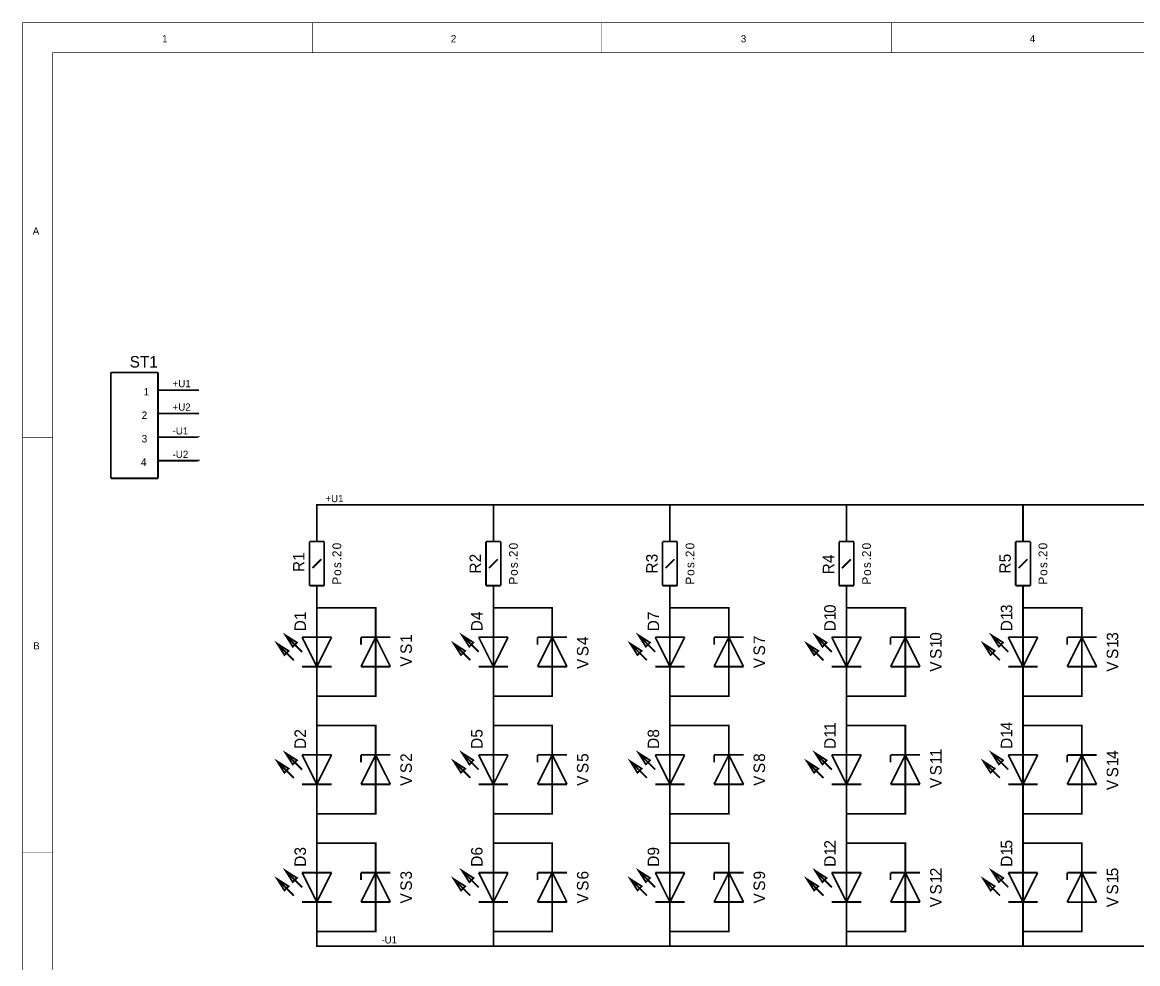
# Model space of a CAD drawing. Header units: millimetres. Extents: x 0 to 15.5, y 0 to 11.1.
# Drawn here: x 0 to 7.46, y 4.8 to 11.1 of the extents above; entities that cross this region are included whole.
import ezdxf

# ---------------------------------------------------------------- set-up
doc = ezdxf.new("R2010")
doc.units = ezdxf.units.MM
doc.header["$MEASUREMENT"] = 0
doc.layers.add('Sheet', color=255, linetype='Continuous')

msp = doc.modelspace()

# ---------------------------------------------------------------- linework, layer by layer
at = {"layer": 'Sheet'}
for points, const_width in [([(0.0006, 11.1), (0.2006, 11.1)], 0.0039), ([(1.938, 11.1), (1.938, 10.8999)], 0.0039), ([(3.8754, 11.1), (3.8754, 10.8999)], 0.0039), ([(5.8127, 11.1), (5.8127, 10.8999)], 0.0039), ([(0.9061, 8.7598), (0.5911, 8.7598)], 0.0118), ([(0.5911, 8.7598), (0.5911, 8.0512)], 0.0118), ([(0.9061, 8.0512), (0.9061, 8.7598)], 0.0118), ([(0.9848, 8.6416), (0.9061, 8.6416)], 0.0118), ([(0.9061, 8.6416), (0.9848, 8.6416)], 0.0118), ([(0.9848, 8.6416), (1.1817, 8.6416), (1.1817, 8.6416)], 0.0118), ([(0.9061, 8.4842), (0.9848, 8.4842)], 0.0118), ([(0.9061, 8.4842), (0.9848, 8.4842)], 0.0118), ([(0.9848, 8.4842), (1.1817, 8.4842)], 0.0118), ([(0.0006, 8.325), (0.2006, 8.325)], 0.0039), ([(0.9848, 8.3268), (0.9061, 8.3268)], 0.0118), ([(0.9061, 8.3268), (0.9848, 8.3268)], 0.0118), ([(0.9848, 8.3268), (1.1817, 8.3268), (1.1817, 8.3267)], 0.0118), ([(0.9061, 8.1693), (0.9848, 8.1693)], 0.0118), ([(0.9061, 8.1693), (0.9848, 8.1693)], 0.0118), ([(0.9848, 8.1693), (1.1817, 8.1693), (1.1817, 8.1692)], 0.0118), ([(0.5911, 8.0512), (0.9061, 8.0512)], 0.0118), ([(3.1501, 7.6771), (3.1501, 7.8738), (1.969, 7.8738), (1.969, 7.6771)], 0.0118), ([(3.1501, 7.8738), (4.3311, 7.8738), (4.3311, 7.6771)], 0.0118), ([(4.3311, 7.8738), (5.5122, 7.8738), (5.5122, 7.6771)], 0.0118), ([(5.5122, 7.8738), (6.693, 7.8738), (6.693, 7.6771)], 0.0118), ([(6.6932, 7.8738), (7.8741, 7.8738), (7.8741, 7.6771)], 0.0118), ([(1.92, 7.3327), (1.92, 7.6278)], 0.0118), ([(1.92, 7.6278), (2.0183, 7.6278)], 0.0118), ([(1.969, 7.6278), (1.969, 7.6771)], 0.0118), ([(2.0183, 7.6278), (2.0183, 7.3327)], 0.0118), ([(3.1008, 7.3327), (3.1008, 7.6278)], 0.0118), ([(3.1008, 7.6278), (3.1994, 7.6278)], 0.0118), ([(3.1501, 7.6278), (3.1501, 7.6771)], 0.0118), ([(3.1994, 7.6278), (3.1994, 7.3327)], 0.0118), ([(4.2818, 7.3327), (4.2818, 7.6278)], 0.0118), ([(4.2818, 7.6278), (4.3802, 7.6278)], 0.0118), ([(4.3311, 7.6278), (4.3311, 7.6771)], 0.0118), ([(4.3802, 7.6278), (4.3802, 7.3327)], 0.0118), ([(5.4629, 7.3327), (5.4629, 7.6278)], 0.0118), ([(5.4629, 7.6278), (5.5613, 7.6278)], 0.0118), ([(5.5122, 7.6278), (5.5122, 7.6771)], 0.0118), ([(5.5613, 7.6278), (5.5613, 7.3327)], 0.0118), ([(6.6439, 7.3327), (6.6439, 7.6278)], 0.0118), ([(6.6439, 7.6278), (6.7423, 7.6278)], 0.0118), ([(6.693, 7.6278), (6.693, 7.6771)], 0.0118), ([(6.7423, 7.6278), (6.7423, 7.3327)], 0.0118), ([(1.9396, 7.4507), (1.9985, 7.5098)], 0.0118), ([(3.1206, 7.4507), (3.1795, 7.5098)], 0.0118), ([(4.3015, 7.4507), (4.3606, 7.5098)], 0.0118), ([(5.4825, 7.4507), (5.5416, 7.5098)], 0.0118), ([(6.6636, 7.4507), (6.7227, 7.5098)], 0.0118), ([(2.0183, 7.3327), (1.92, 7.3327)], 0.0118), ([(1.969, 7.3325), (1.969, 7.2834)], 0.0118), ([(3.1994, 7.3327), (3.1008, 7.3327)], 0.0118), ([(3.1501, 7.3327), (3.1501, 7.2834)], 0.0118), ([(4.3802, 7.3327), (4.2818, 7.3327)], 0.0118), ([(4.3311, 7.3327), (4.3311, 7.2834)], 0.0118), ([(5.5613, 7.3327), (5.4629, 7.3327)], 0.0118), ([(5.5122, 7.3327), (5.5122, 7.2834)], 0.0118), ([(6.7423, 7.3327), (6.6439, 7.3327)], 0.0118), ([(6.693, 7.3325), (6.693, 7.2834)], 0.0118), ([(1.969, 7.0864), (1.969, 7.185), (1.969, 7.2834)], 0.0118), ([(3.1501, 7.0864), (3.1501, 7.185), (3.1501, 7.2834)], 0.0118), ([(4.3311, 7.0864), (4.3311, 7.185), (4.3311, 7.2834)], 0.0118), ([(5.5122, 7.0864), (5.5122, 7.185), (5.5122, 7.2834)], 0.0118), ([(6.693, 7.0864), (6.693, 7.185), (6.693, 7.2834)], 0.0118), ([(2.3627, 7.0864), (2.3627, 7.185), (1.969, 7.185)], 0.0118), ([(3.5438, 7.0864), (3.5438, 7.185), (3.1501, 7.185)], 0.0118), ([(4.7248, 7.0864), (4.7248, 7.185), (4.3311, 7.185)], 0.0118), ([(5.9059, 7.0864), (5.9059, 7.185), (5.5122, 7.185)], 0.0118), ([(7.0867, 7.0864), (7.0867, 7.185), (6.6932, 7.185)], 0.0118), ([(1.969, 6.988), (1.969, 7.0864)], 0.0118), ([(2.3627, 6.988), (2.3627, 7.0864)], 0.0118), ([(3.1501, 6.988), (3.1501, 7.0864)], 0.0118), ([(3.5438, 6.988), (3.5438, 7.0864)], 0.0118), ([(4.3311, 6.988), (4.3311, 7.0864)], 0.0118), ([(4.7248, 6.988), (4.7248, 7.0864)], 0.0118), ([(5.5122, 6.988), (5.5122, 7.0864)], 0.0118), ([(5.9059, 6.988), (5.9059, 7.0864)], 0.0118), ([(6.693, 6.988), (6.693, 7.0864)], 0.0118), ([(7.0867, 6.9878), (7.0867, 7.0864)], 0.0118), ([(1.8149, 6.8339), (1.7036, 6.9454)], 0.0118), ([(1.7802, 6.8966), (1.7036, 6.9454)], 0.0118), ([(1.7523, 6.8688), (1.7036, 6.9454)], 0.0118), ([(1.8707, 6.8897), (1.7594, 7.001)], 0.0118), ([(1.808, 6.9246), (1.7594, 7.001)], 0.0118), ([(1.8358, 6.9523), (1.7594, 7.001)], 0.0118), ([(1.8707, 6.988), (2.0674, 6.988)], 0.0118), ([(1.8707, 6.988), (1.969, 6.7913)], 0.0118), ([(2.0674, 6.988), (1.969, 6.7913)], 0.0118), ([(1.969, 6.7913), (1.969, 6.988)], 0.0118), ([(2.4611, 6.988), (2.2644, 6.988)], 0.0118), ([(2.2644, 6.7913), (2.3627, 6.988)], 0.0118), ([(2.2644, 6.988), (2.2644, 6.939)], 0.0118), ([(2.3627, 6.7913), (2.3627, 6.988)], 0.0118), ([(2.3627, 6.988), (2.4611, 6.7913)], 0.0118), ([(2.996, 6.8339), (2.8846, 6.9454)], 0.0118), ([(2.9613, 6.8966), (2.8846, 6.9454)], 0.0118), ([(2.9333, 6.8688), (2.8846, 6.9454)], 0.0118), ([(3.0517, 6.8897), (2.9404, 7.001)], 0.0118), ([(2.9891, 6.9246), (2.9404, 7.001)], 0.0118), ([(3.0168, 6.9523), (2.9404, 7.001)], 0.0118), ([(3.0517, 6.988), (3.2485, 6.988)], 0.0118), ([(3.0517, 6.988), (3.1501, 6.7913)], 0.0118), ([(3.2485, 6.988), (3.1501, 6.7913)], 0.0118), ([(3.1501, 6.7913), (3.1501, 6.988)], 0.0118), ([(3.6421, 6.988), (3.4454, 6.988)], 0.0118), ([(3.4454, 6.7913), (3.5438, 6.988)], 0.0118), ([(3.4454, 6.988), (3.4454, 6.939)], 0.0118), ([(3.5438, 6.7913), (3.5438, 6.988)], 0.0118), ([(3.5438, 6.988), (3.6421, 6.7913)], 0.0118), ([(4.177, 6.8339), (4.0657, 6.9454)], 0.0118), ([(4.1421, 6.8966), (4.0657, 6.9454)], 0.0118), ([(4.1143, 6.8688), (4.0657, 6.9454)], 0.0118), ([(4.2328, 6.8897), (4.1212, 7.001)], 0.0118), ([(4.1701, 6.9246), (4.1212, 7.001)], 0.0118), ([(4.1979, 6.9523), (4.1212, 7.001)], 0.0118), ([(4.2328, 6.988), (4.4295, 6.988)], 0.0118), ([(4.2328, 6.988), (4.3311, 6.7913)], 0.0118), ([(4.4295, 6.988), (4.3311, 6.7913)], 0.0118), ([(4.3311, 6.7913), (4.3311, 6.988)], 0.0118), ([(4.8232, 6.988), (4.6262, 6.988)], 0.0118), ([(4.6262, 6.7913), (4.7248, 6.988)], 0.0118), ([(4.6262, 6.988), (4.6262, 6.939)], 0.0118), ([(4.7248, 6.7913), (4.7248, 6.988)], 0.0118), ([(4.7248, 6.988), (4.8232, 6.7913)], 0.0118), ([(5.358, 6.8339), (5.2467, 6.9454)], 0.0118), ([(5.3232, 6.8966), (5.2467, 6.9454)], 0.0118), ([(5.2954, 6.8688), (5.2467, 6.9454)], 0.0118), ([(5.4136, 6.8897), (5.3023, 7.001)], 0.0118), ([(5.3509, 6.9246), (5.3023, 7.001)], 0.0118), ([(5.3789, 6.9523), (5.3023, 7.001)], 0.0118), ([(5.4136, 6.988), (5.6105, 6.988)], 0.0118), ([(5.4136, 6.988), (5.5122, 6.7913)], 0.0118), ([(5.6105, 6.988), (5.5122, 6.7913)], 0.0118), ([(5.5122, 6.7913), (5.5122, 6.988)], 0.0118), ([(6.0042, 6.988), (5.8073, 6.988)], 0.0118), ([(5.8073, 6.7913), (5.9059, 6.988)], 0.0118), ([(5.8073, 6.988), (5.8073, 6.939)], 0.0118), ([(5.9059, 6.7913), (5.9059, 6.988)], 0.0118), ([(5.9059, 6.988), (6.0042, 6.7913)], 0.0118), ([(6.5391, 6.8339), (6.4276, 6.9454)], 0.0118), ([(6.5042, 6.8966), (6.4276, 6.9454)], 0.0118), ([(6.4764, 6.8688), (6.4276, 6.9454)], 0.0118), ([(6.5946, 6.8897), (6.4833, 7.001)], 0.0118), ([(6.532, 6.9246), (6.4833, 7.001)], 0.0118), ([(6.56, 6.9523), (6.4833, 7.001)], 0.0118), ([(6.5946, 6.988), (6.7916, 6.988)], 0.0118), ([(6.5946, 6.988), (6.693, 6.7913)], 0.0118), ([(6.7916, 6.988), (6.693, 6.7913)], 0.0118), ([(6.693, 6.7913), (6.693, 6.988)], 0.0118), ([(7.1853, 6.9878), (6.9885, 6.9878)], 0.0118), ([(6.9885, 6.7911), (7.0867, 6.9878)], 0.0118), ([(6.9885, 6.9878), (6.9885, 6.939)], 0.0118), ([(7.0867, 6.7911), (7.0867, 6.9878)], 0.0118), ([(7.0867, 6.9878), (7.1853, 6.7911)], 0.0118), ([(1.8707, 6.7913), (2.0674, 6.7913)], 0.0118), ([(1.969, 6.7913), (1.969, 6.6929)], 0.0118), ([(2.4611, 6.7913), (2.2644, 6.7913)], 0.0118), ([(2.3627, 6.7913), (2.3627, 6.6929)], 0.0118), ([(3.0517, 6.7913), (3.2485, 6.7913)], 0.0118), ([(3.1501, 6.7913), (3.1501, 6.6929)], 0.0118), ([(3.6421, 6.7913), (3.4454, 6.7913)], 0.0118), ([(3.5438, 6.7913), (3.5438, 6.6929)], 0.0118), ([(4.2328, 6.7913), (4.4295, 6.7913)], 0.0118), ([(4.3311, 6.7913), (4.3311, 6.6929)], 0.0118), ([(4.8232, 6.7913), (4.6262, 6.7913)], 0.0118), ([(4.7248, 6.7913), (4.7248, 6.6929)], 0.0118), ([(5.4136, 6.7913), (5.6105, 6.7913)], 0.0118), ([(5.5122, 6.7913), (5.5122, 6.6929)], 0.0118), ([(6.0042, 6.7913), (5.8073, 6.7913)], 0.0118), ([(5.9059, 6.7913), (5.9059, 6.6929)], 0.0118), ([(6.5946, 6.7913), (6.7916, 6.7913)], 0.0118), ([(6.693, 6.7913), (6.693, 6.6929)], 0.0118), ([(7.1853, 6.7911), (6.9885, 6.7911)], 0.0118), ([(7.0867, 6.7911), (7.0867, 6.6929)], 0.0118), ([(2.3627, 6.6929), (2.3627, 6.5943), (1.969, 6.5943)], 0.0118), ([(1.969, 6.2992), (1.969, 6.3976), (1.969, 6.5943), (1.969, 6.6929)], 0.0118), ([(3.5438, 6.6929), (3.5438, 6.5943), (3.1501, 6.5943)], 0.0118), ([(3.1501, 6.2992), (3.1501, 6.3976), (3.1501, 6.5943), (3.1501, 6.6929)], 0.0118), ([(4.7248, 6.6929), (4.7248, 6.5943), (4.3311, 6.5943)], 0.0118), ([(4.3311, 6.2992), (4.3311, 6.3976), (4.3311, 6.5943), (4.3311, 6.6929)], 0.0118), ([(5.9059, 6.6929), (5.9059, 6.5943), (5.5122, 6.5943)], 0.0118), ([(5.5122, 6.2992), (5.5122, 6.3976), (5.5122, 6.5943), (5.5122, 6.6929)], 0.0118), ([(6.693, 6.2992), (6.693, 6.3976), (6.693, 6.5943), (6.693, 6.6929)], 0.0118), ([(7.0867, 6.6929), (7.0867, 6.5943), (6.6932, 6.5943)], 0.0118), ([(2.3627, 6.2992), (2.3627, 6.3976), (1.969, 6.3976)], 0.0118), ([(3.5438, 6.2992), (3.5438, 6.3976), (3.1501, 6.3976)], 0.0118), ([(4.7248, 6.2992), (4.7248, 6.3976), (4.3311, 6.3976)], 0.0118), ([(5.9059, 6.2992), (5.9059, 6.3976), (5.5122, 6.3976)], 0.0118), ([(7.0867, 6.299), (7.0867, 6.3976), (6.6932, 6.3976)], 0.0118), ([(1.969, 6.2006), (1.969, 6.2992)], 0.0118), ([(2.3627, 6.2006), (2.3627, 6.2992)], 0.0118), ([(3.1501, 6.2006), (3.1501, 6.2992)], 0.0118), ([(3.5438, 6.2006), (3.5438, 6.2992)], 0.0118), ([(4.3311, 6.2006), (4.3311, 6.2992)], 0.0118), ([(4.7248, 6.2006), (4.7248, 6.2992)], 0.0118), ([(5.5122, 6.2006), (5.5122, 6.2992)], 0.0118), ([(5.9059, 6.2006), (5.9059, 6.2992)], 0.0118), ([(6.693, 6.2006), (6.693, 6.2992)], 0.0118), ([(7.0867, 6.2004), (7.0867, 6.299)], 0.0118), ([(1.8707, 6.1022), (1.7594, 6.2136)], 0.0118), ([(1.808, 6.1371), (1.7594, 6.2136)], 0.0118), ([(1.8358, 6.1649), (1.7594, 6.2136)], 0.0118), ([(1.8707, 6.2006), (2.0674, 6.2006)], 0.0118), ([(1.8707, 6.2006), (1.969, 6.0039)], 0.0118), ([(2.0674, 6.2006), (1.969, 6.0039)], 0.0118), ([(1.969, 6.0039), (1.969, 6.2006)], 0.0118), ([(2.4611, 6.2006), (2.2644, 6.2006)], 0.0118), ([(2.2644, 6.0039), (2.3627, 6.2006)], 0.0118), ([(2.2644, 6.2006), (2.2644, 6.1515)], 0.0118), ([(2.3627, 6.0039), (2.3627, 6.2006)], 0.0118), ([(2.3627, 6.2006), (2.4611, 6.0039)], 0.0118), ([(3.0517, 6.1022), (2.9404, 6.2136)], 0.0118), ([(2.9891, 6.1371), (2.9404, 6.2136)], 0.0118), ([(3.0168, 6.1649), (2.9404, 6.2136)], 0.0118), ([(3.0517, 6.2006), (3.2485, 6.2006)], 0.0118), ([(3.0517, 6.2006), (3.1501, 6.0039)], 0.0118), ([(3.2485, 6.2006), (3.1501, 6.0039)], 0.0118), ([(3.1501, 6.0039), (3.1501, 6.2006)], 0.0118), ([(3.6421, 6.2006), (3.4454, 6.2006)], 0.0118), ([(3.4454, 6.0039), (3.5438, 6.2006)], 0.0118), ([(3.4454, 6.2006), (3.4454, 6.1515)], 0.0118), ([(3.5438, 6.0039), (3.5438, 6.2006)], 0.0118), ([(3.5438, 6.2006), (3.6421, 6.0039)], 0.0118), ([(4.2328, 6.1022), (4.1212, 6.2136)], 0.0118), ([(4.1701, 6.1371), (4.1212, 6.2136)], 0.0118), ([(4.1979, 6.1649), (4.1212, 6.2136)], 0.0118), ([(4.2328, 6.2006), (4.4295, 6.2006)], 0.0118), ([(4.2328, 6.2006), (4.3311, 6.0039)], 0.0118), ([(4.4295, 6.2006), (4.3311, 6.0039)], 0.0118), ([(4.3311, 6.0039), (4.3311, 6.2006)], 0.0118), ([(4.8232, 6.2006), (4.6262, 6.2006)], 0.0118), ([(4.6262, 6.0039), (4.7248, 6.2006)], 0.0118), ([(4.6262, 6.2006), (4.6262, 6.1515)], 0.0118), ([(4.7248, 6.0039), (4.7248, 6.2006)], 0.0118), ([(4.7248, 6.2006), (4.8232, 6.0039)], 0.0118), ([(5.4136, 6.1022), (5.3023, 6.2136)], 0.0118), ([(5.3509, 6.1371), (5.3023, 6.2136)], 0.0118), ([(5.3789, 6.1649), (5.3023, 6.2136)], 0.0118), ([(5.4136, 6.2006), (5.6105, 6.2006)], 0.0118), ([(5.4136, 6.2006), (5.5122, 6.0039)], 0.0118), ([(5.6105, 6.2006), (5.5122, 6.0039)], 0.0118), ([(5.5122, 6.0039), (5.5122, 6.2006)], 0.0118), ([(6.0042, 6.2006), (5.8073, 6.2006)], 0.0118), ([(5.8073, 6.0039), (5.9059, 6.2006)], 0.0118), ([(5.8073, 6.2006), (5.8073, 6.1515)], 0.0118), ([(5.9059, 6.0039), (5.9059, 6.2006)], 0.0118), ([(5.9059, 6.2006), (6.0042, 6.0039)], 0.0118), ([(6.5946, 6.1022), (6.4833, 6.2136)], 0.0118), ([(6.532, 6.1371), (6.4833, 6.2136)], 0.0118), ([(6.56, 6.1649), (6.4833, 6.2136)], 0.0118), ([(6.5946, 6.2006), (6.7916, 6.2006)], 0.0118), ([(6.5946, 6.2006), (6.693, 6.0039)], 0.0118), ([(6.7916, 6.2006), (6.693, 6.0039)], 0.0118), ([(6.693, 6.0039), (6.693, 6.2006)], 0.0118), ([(7.1853, 6.2004), (6.9885, 6.2004)], 0.0118), ([(6.9885, 6.0037), (7.0867, 6.2004)], 0.0118), ([(6.9885, 6.2004), (6.9885, 6.1515)], 0.0118), ([(7.0867, 6.0037), (7.0867, 6.2004)], 0.0118), ([(7.0867, 6.2004), (7.1853, 6.0037)], 0.0118), ([(1.8149, 6.0467), (1.7036, 6.158)], 0.0118), ([(1.7802, 6.1091), (1.7036, 6.158)], 0.0118), ([(1.7523, 6.0814), (1.7036, 6.158)], 0.0118), ([(2.996, 6.0467), (2.8846, 6.158)], 0.0118), ([(2.9613, 6.1091), (2.8846, 6.158)], 0.0118), ([(2.9333, 6.0814), (2.8846, 6.158)], 0.0118), ([(4.177, 6.0467), (4.0657, 6.158)], 0.0118), ([(4.1421, 6.1091), (4.0657, 6.158)], 0.0118), ([(4.1143, 6.0814), (4.0657, 6.158)], 0.0118), ([(5.358, 6.0467), (5.2467, 6.158)], 0.0118), ([(5.3232, 6.1091), (5.2467, 6.158)], 0.0118), ([(5.2954, 6.0814), (5.2467, 6.158)], 0.0118), ([(6.5391, 6.0467), (6.4276, 6.158)], 0.0118), ([(6.5042, 6.1091), (6.4276, 6.158)], 0.0118), ([(6.4764, 6.0814), (6.4276, 6.158)], 0.0118), ([(1.8707, 6.0039), (2.0674, 6.0039)], 0.0118), ([(1.969, 6.0039), (1.969, 5.9055)], 0.0118), ([(2.4611, 6.0039), (2.2644, 6.0039)], 0.0118), ([(2.3627, 6.0039), (2.3627, 5.9055)], 0.0118), ([(3.0517, 6.0039), (3.2485, 6.0039)], 0.0118), ([(3.1501, 6.0039), (3.1501, 5.9055)], 0.0118), ([(3.6421, 6.0039), (3.4454, 6.0039)], 0.0118), ([(3.5438, 6.0039), (3.5438, 5.9055)], 0.0118), ([(4.2328, 6.0039), (4.4295, 6.0039)], 0.0118), ([(4.3311, 6.0039), (4.3311, 5.9055)], 0.0118), ([(4.8232, 6.0039), (4.6262, 6.0039)], 0.0118), ([(4.7248, 6.0039), (4.7248, 5.9055)], 0.0118), ([(5.4136, 6.0039), (5.6105, 6.0039)], 0.0118), ([(5.5122, 6.0039), (5.5122, 5.9055)], 0.0118), ([(6.0042, 6.0039), (5.8073, 6.0039)], 0.0118), ([(5.9059, 6.0039), (5.9059, 5.9055)], 0.0118), ([(6.5946, 6.0039), (6.7916, 6.0039)], 0.0118), ([(6.693, 6.0039), (6.693, 5.9055)], 0.0118), ([(7.1853, 6.0037), (6.9885, 6.0037)], 0.0118), ([(7.0867, 6.0037), (7.0867, 5.9055)], 0.0118), ([(2.3627, 5.9055), (2.3627, 5.8069), (1.969, 5.8069)], 0.0118), ([(1.969, 5.5118), (1.969, 5.6102), (1.969, 5.8069), (1.969, 5.9055)], 0.0118), ([(3.5438, 5.9055), (3.5438, 5.8069), (3.1501, 5.8069)], 0.0118), ([(3.1501, 5.5118), (3.1501, 5.6102), (3.1501, 5.8069), (3.1501, 5.9055)], 0.0118), ([(4.7248, 5.9055), (4.7248, 5.8069), (4.3311, 5.8069)], 0.0118), ([(4.3311, 5.5118), (4.3311, 5.6102), (4.3311, 5.8069), (4.3311, 5.9055)], 0.0118), ([(5.9059, 5.9055), (5.9059, 5.8069), (5.5122, 5.8069)], 0.0118), ([(5.5122, 5.5118), (5.5122, 5.6102), (5.5122, 5.8069), (5.5122, 5.9055)], 0.0118), ([(6.693, 5.5118), (6.693, 5.6102), (6.693, 5.8069), (6.693, 5.9055)], 0.0118), ([(7.0867, 5.9055), (7.0867, 5.8069), (6.6932, 5.8069)], 0.0118), ([(2.3627, 5.5118), (2.3627, 5.6102), (1.969, 5.6102)], 0.0118), ([(3.5438, 5.5118), (3.5438, 5.6102), (3.1501, 5.6102)], 0.0118), ([(4.7248, 5.5118), (4.7248, 5.6102), (4.3311, 5.6102)], 0.0118), ([(5.9059, 5.5118), (5.9059, 5.6102), (5.5122, 5.6102)], 0.0118), ([(7.0867, 5.5116), (7.0867, 5.6102), (6.6932, 5.6102)], 0.0118), ([(0.0006, 5.55), (0.2007, 5.55)], 0.0039), ([(1.969, 5.4132), (1.969, 5.5118)], 0.0118), ([(2.3627, 5.4132), (2.3627, 5.5118)], 0.0118), ([(3.1501, 5.4132), (3.1501, 5.5118)], 0.0118), ([(3.5438, 5.4132), (3.5438, 5.5118)], 0.0118), ([(4.3311, 5.4132), (4.3311, 5.5118)], 0.0118), ([(4.7248, 5.4132), (4.7248, 5.5118)], 0.0118), ([(5.5122, 5.4132), (5.5122, 5.5118)], 0.0118), ([(5.9059, 5.4132), (5.9059, 5.5118)], 0.0118), ([(6.693, 5.4132), (6.693, 5.5118)], 0.0118), ([(7.0867, 5.413), (7.0867, 5.5116)], 0.0118), ([(1.8149, 5.2593), (1.7036, 5.3706)], 0.0118), ([(1.7802, 5.3219), (1.7036, 5.3706)], 0.0118), ([(1.7523, 5.2939), (1.7036, 5.3706)], 0.0118), ([(1.8707, 5.3148), (1.7594, 5.4261)], 0.0118), ([(1.808, 5.3497), (1.7594, 5.4261)], 0.0118), ([(1.8358, 5.3775), (1.7594, 5.4261)], 0.0118), ([(1.8707, 5.4132), (2.0674, 5.4132)], 0.0118), ([(1.8707, 5.4132), (1.969, 5.2164)], 0.0118), ([(2.0674, 5.4132), (1.969, 5.2164)], 0.0118), ([(1.969, 5.2164), (1.969, 5.4132)], 0.0118), ([(2.4611, 5.4132), (2.2644, 5.4132)], 0.0118), ([(2.2644, 5.2164), (2.3627, 5.4132)], 0.0118), ([(2.2644, 5.4132), (2.2644, 5.3641)], 0.0118), ([(2.3627, 5.2164), (2.3627, 5.4132)], 0.0118), ([(2.3627, 5.4132), (2.4611, 5.2164)], 0.0118), ([(2.996, 5.2593), (2.8846, 5.3706)], 0.0118), ([(2.9613, 5.3219), (2.8846, 5.3706)], 0.0118), ([(2.9333, 5.2939), (2.8846, 5.3706)], 0.0118), ([(3.0517, 5.3148), (2.9404, 5.4261)], 0.0118), ([(2.9891, 5.3497), (2.9404, 5.4261)], 0.0118), ([(3.0168, 5.3775), (2.9404, 5.4261)], 0.0118), ([(3.0517, 5.4132), (3.2485, 5.4132)], 0.0118), ([(3.0517, 5.4132), (3.1501, 5.2164)], 0.0118), ([(3.2485, 5.4132), (3.1501, 5.2164)], 0.0118), ([(3.1501, 5.2164), (3.1501, 5.4132)], 0.0118), ([(3.6421, 5.4132), (3.4454, 5.4132)], 0.0118), ([(3.4454, 5.2164), (3.5438, 5.4132)], 0.0118), ([(3.4454, 5.4132), (3.4454, 5.3641)], 0.0118), ([(3.5438, 5.2164), (3.5438, 5.4132)], 0.0118), ([(3.5438, 5.4132), (3.6421, 5.2164)], 0.0118), ([(4.177, 5.2593), (4.0657, 5.3706)], 0.0118), ([(4.1421, 5.3219), (4.0657, 5.3706)], 0.0118), ([(4.1143, 5.2939), (4.0657, 5.3706)], 0.0118), ([(4.2328, 5.3148), (4.1212, 5.4261)], 0.0118), ([(4.1701, 5.3497), (4.1212, 5.4261)], 0.0118), ([(4.1979, 5.3775), (4.1212, 5.4261)], 0.0118), ([(4.2328, 5.4132), (4.4295, 5.4132)], 0.0118), ([(4.2328, 5.4132), (4.3311, 5.2164)], 0.0118), ([(4.4295, 5.4132), (4.3311, 5.2164)], 0.0118), ([(4.3311, 5.2164), (4.3311, 5.4132)], 0.0118), ([(4.8232, 5.4132), (4.6262, 5.4132)], 0.0118), ([(4.6262, 5.2164), (4.7248, 5.4132)], 0.0118), ([(4.6262, 5.4132), (4.6262, 5.3641)], 0.0118), ([(4.7248, 5.2164), (4.7248, 5.4132)], 0.0118), ([(4.7248, 5.4132), (4.8232, 5.2164)], 0.0118), ([(5.358, 5.2593), (5.2467, 5.3706)], 0.0118), ([(5.3232, 5.3219), (5.2467, 5.3706)], 0.0118), ([(5.2954, 5.2939), (5.2467, 5.3706)], 0.0118), ([(5.4136, 5.3148), (5.3023, 5.4261)], 0.0118), ([(5.3509, 5.3497), (5.3023, 5.4261)], 0.0118), ([(5.3789, 5.3775), (5.3023, 5.4261)], 0.0118), ([(5.4136, 5.4132), (5.6105, 5.4132)], 0.0118), ([(5.4136, 5.4132), (5.5122, 5.2164)], 0.0118), ([(5.6105, 5.4132), (5.5122, 5.2164)], 0.0118), ([(5.5122, 5.2164), (5.5122, 5.4132)], 0.0118), ([(6.0042, 5.4132), (5.8073, 5.4132)], 0.0118), ([(5.8073, 5.2164), (5.9059, 5.4132)], 0.0118), ([(5.8073, 5.4132), (5.8073, 5.3641)], 0.0118), ([(5.9059, 5.2164), (5.9059, 5.4132)], 0.0118), ([(5.9059, 5.4132), (6.0042, 5.2164)], 0.0118), ([(6.5391, 5.2593), (6.4276, 5.3706)], 0.0118), ([(6.5042, 5.3219), (6.4276, 5.3706)], 0.0118), ([(6.4764, 5.2939), (6.4276, 5.3706)], 0.0118), ([(6.5946, 5.3148), (6.4833, 5.4261)], 0.0118), ([(6.532, 5.3497), (6.4833, 5.4261)], 0.0118), ([(6.56, 5.3775), (6.4833, 5.4261)], 0.0118), ([(6.5946, 5.4132), (6.7916, 5.4132)], 0.0118), ([(6.5946, 5.4132), (6.693, 5.2164)], 0.0118), ([(6.7916, 5.4132), (6.693, 5.2164)], 0.0118), ([(6.693, 5.2164), (6.693, 5.4132)], 0.0118), ([(7.1853, 5.413), (6.9885, 5.413)], 0.0118), ([(6.9885, 5.2162), (7.0867, 5.413)], 0.0118), ([(6.9885, 5.413), (6.9885, 5.3641)], 0.0118), ([(7.0867, 5.2162), (7.0867, 5.413)], 0.0118), ([(7.0867, 5.413), (7.1853, 5.2162)], 0.0118), ([(1.8707, 5.2164), (2.0674, 5.2164)], 0.0118), ([(1.969, 5.2164), (1.969, 5.1181)], 0.0118), ([(2.4611, 5.2164), (2.2644, 5.2164)], 0.0118), ([(2.3627, 5.2164), (2.3627, 5.1181)], 0.0118), ([(3.0517, 5.2164), (3.2485, 5.2164)], 0.0118), ([(3.1501, 5.2164), (3.1501, 5.1181)], 0.0118), ([(3.6421, 5.2164), (3.4454, 5.2164)], 0.0118), ([(3.5438, 5.2164), (3.5438, 5.1181)], 0.0118), ([(4.2328, 5.2164), (4.4295, 5.2164)], 0.0118), ([(4.3311, 5.2164), (4.3311, 5.1181)], 0.0118), ([(4.8232, 5.2164), (4.6262, 5.2164)], 0.0118), ([(4.7248, 5.2164), (4.7248, 5.1181)], 0.0118), ([(5.4136, 5.2164), (5.6105, 5.2164)], 0.0118), ([(5.5122, 5.2164), (5.5122, 5.1181)], 0.0118), ([(6.0042, 5.2164), (5.8073, 5.2164)], 0.0118), ([(5.9059, 5.2164), (5.9059, 5.1181)], 0.0118), ([(6.5946, 5.2164), (6.7916, 5.2164)], 0.0118), ([(6.693, 5.2164), (6.693, 5.1181)], 0.0118), ([(7.1853, 5.2162), (6.9885, 5.2162)], 0.0118), ([(7.0867, 5.2162), (7.0867, 5.1181)], 0.0118), ([(1.969, 5.1181), (1.969, 5.0195), (1.969, 4.9211), (3.1501, 4.9211)], 0.0118), ([(2.3627, 5.1181), (2.3627, 5.0195), (1.969, 5.0195)], 0.0118), ([(3.1501, 5.1181), (3.1501, 5.0195), (3.1501, 4.9211), (4.3311, 4.9211)], 0.0118), ([(3.5438, 5.1181), (3.5438, 5.0195), (3.1501, 5.0195)], 0.0118), ([(4.3311, 5.1181), (4.3311, 5.0195), (4.3311, 4.9211), (5.5122, 4.9211)], 0.0118), ([(4.7248, 5.1181), (4.7248, 5.0195), (4.3311, 5.0195)], 0.0118), ([(5.5122, 5.1181), (5.5122, 5.0195), (5.5122, 4.9211), (6.693, 4.9211)], 0.0118), ([(5.9059, 5.1181), (5.9059, 5.0195), (5.5122, 5.0195)], 0.0118), ([(6.6932, 5.1181), (6.6932, 5.0195), (6.6932, 4.9209), (7.8741, 4.9209)], 0.0118), ([(7.0867, 5.1181), (7.0867, 5.0195), (6.6932, 5.0195)], 0.0118)]:
    msp.add_lwpolyline(points, dxfattribs=dict(at, const_width=const_width))
for points, const_width in [([(0.0008, 11.1), (0.0008, 0), (15.5, 0), (15.5, 11.1), (0.0008, 11.1), (0.0008, 11.1)], 0.0039), ([(0.0008, 11.1), (15.5, 11.1), (15.5, 0), (0.0008, 0), (0.0008, 11.1)], 0.0039), ([(0.2013, 10.8995), (0.2013, 0.1997), (15.2995, 0.1997), (15.2995, 10.8995), (0.2013, 10.8995), (0.2013, 10.8995)], 0.0039), ([(0.2013, 10.8995), (15.2995, 10.8995), (15.2995, 0.1997), (0.2013, 0.1997), (0.2013, 10.8995)], 0.0039), ([(1.7594, 7.001), (1.808, 6.9246), (1.8358, 6.9523), (1.7594, 7.001)], 0.0118), ([(2.9404, 7.001), (2.9891, 6.9246), (3.0168, 6.9523), (2.9404, 7.001)], 0.0118), ([(4.1212, 7.001), (4.1701, 6.9246), (4.1979, 6.9523), (4.1212, 7.001)], 0.0118), ([(5.3023, 7.001), (5.3509, 6.9246), (5.3789, 6.9523), (5.3023, 7.001)], 0.0118), ([(6.4833, 7.001), (6.532, 6.9246), (6.56, 6.9523), (6.4833, 7.001)], 0.0118), ([(1.7036, 6.9454), (1.7523, 6.8688), (1.7802, 6.8966), (1.7036, 6.9454)], 0.0118), ([(1.7036, 6.9454), (1.7523, 6.8688), (1.7802, 6.8966), (1.7036, 6.9454)], 0.0039), ([(1.7594, 7.001), (1.808, 6.9246), (1.8358, 6.9523), (1.7594, 7.001)], 0.0039), ([(2.8846, 6.9454), (2.9333, 6.8688), (2.9613, 6.8966), (2.8846, 6.9454)], 0.0118), ([(2.8846, 6.9454), (2.9333, 6.8688), (2.9613, 6.8966), (2.8846, 6.9454)], 0.0039), ([(2.9404, 7.001), (2.9891, 6.9246), (3.0168, 6.9523), (2.9404, 7.001)], 0.0039), ([(4.0657, 6.9454), (4.1143, 6.8688), (4.1421, 6.8966), (4.0657, 6.9454)], 0.0118), ([(4.0657, 6.9454), (4.1143, 6.8688), (4.1421, 6.8966), (4.0657, 6.9454)], 0.0039), ([(4.1212, 7.001), (4.1701, 6.9246), (4.1979, 6.9523), (4.1212, 7.001)], 0.0039), ([(5.2467, 6.9454), (5.2954, 6.8688), (5.3232, 6.8966), (5.2467, 6.9454)], 0.0118), ([(5.2467, 6.9454), (5.2954, 6.8688), (5.3232, 6.8966), (5.2467, 6.9454)], 0.0039), ([(5.3023, 7.001), (5.3509, 6.9246), (5.3789, 6.9523), (5.3023, 7.001)], 0.0039), ([(6.4278, 6.9454), (6.4764, 6.8688), (6.5042, 6.8966), (6.4278, 6.9454)], 0.0118), ([(6.4278, 6.9454), (6.4764, 6.8688), (6.5042, 6.8966), (6.4278, 6.9454)], 0.0039), ([(6.4833, 7.001), (6.532, 6.9246), (6.56, 6.9523), (6.4833, 7.001)], 0.0039), ([(1.7594, 6.2136), (1.808, 6.1371), (1.8358, 6.1649), (1.7594, 6.2136)], 0.0118), ([(1.7594, 6.2136), (1.808, 6.1371), (1.8358, 6.1649), (1.7594, 6.2136)], 0.0039), ([(2.9404, 6.2136), (2.9891, 6.1371), (3.0168, 6.1649), (2.9404, 6.2136)], 0.0118), ([(2.9404, 6.2136), (2.9891, 6.1371), (3.0168, 6.1649), (2.9404, 6.2136)], 0.0039), ([(4.1212, 6.2136), (4.1701, 6.1371), (4.1979, 6.1649), (4.1212, 6.2136)], 0.0118), ([(4.1212, 6.2136), (4.1701, 6.1371), (4.1979, 6.1649), (4.1212, 6.2136)], 0.0039), ([(5.3023, 6.2136), (5.3509, 6.1371), (5.3789, 6.1649), (5.3023, 6.2136)], 0.0118), ([(5.3023, 6.2136), (5.3509, 6.1371), (5.3789, 6.1649), (5.3023, 6.2136)], 0.0039), ([(6.4833, 6.2136), (6.532, 6.1371), (6.56, 6.1649), (6.4833, 6.2136)], 0.0118), ([(6.4833, 6.2136), (6.532, 6.1371), (6.56, 6.1649), (6.4833, 6.2136)], 0.0039), ([(1.7036, 6.158), (1.7523, 6.0814), (1.7802, 6.1091), (1.7036, 6.158)], 0.0118), ([(1.7036, 6.158), (1.7523, 6.0814), (1.7802, 6.1091), (1.7036, 6.158)], 0.0039), ([(2.8846, 6.158), (2.9333, 6.0814), (2.9613, 6.1091), (2.8846, 6.158)], 0.0118), ([(2.8846, 6.158), (2.9333, 6.0814), (2.9613, 6.1091), (2.8846, 6.158)], 0.0039), ([(4.0657, 6.158), (4.1143, 6.0814), (4.1421, 6.1091), (4.0657, 6.158)], 0.0118), ([(4.0657, 6.158), (4.1143, 6.0814), (4.1421, 6.1091), (4.0657, 6.158)], 0.0039), ([(5.2467, 6.158), (5.2954, 6.0814), (5.3232, 6.1091), (5.2467, 6.158)], 0.0118), ([(5.2467, 6.158), (5.2954, 6.0814), (5.3232, 6.1091), (5.2467, 6.158)], 0.0039), ([(6.4278, 6.158), (6.4764, 6.0814), (6.5042, 6.1091), (6.4278, 6.158)], 0.0118), ([(6.4278, 6.158), (6.4764, 6.0814), (6.5042, 6.1091), (6.4278, 6.158)], 0.0039), ([(1.7036, 5.3706), (1.7523, 5.2939), (1.7802, 5.3219), (1.7036, 5.3706)], 0.0118), ([(1.7036, 5.3706), (1.7523, 5.2939), (1.7802, 5.3219), (1.7036, 5.3706)], 0.0039), ([(1.7594, 5.4261), (1.808, 5.3497), (1.8358, 5.3775), (1.7594, 5.4261)], 0.0118), ([(1.7594, 5.4261), (1.808, 5.3497), (1.8358, 5.3775), (1.7594, 5.4261)], 0.0039), ([(2.8846, 5.3706), (2.9333, 5.2939), (2.9613, 5.3219), (2.8846, 5.3706)], 0.0118), ([(2.8846, 5.3706), (2.9333, 5.2939), (2.9613, 5.3219), (2.8846, 5.3706)], 0.0039), ([(2.9404, 5.4261), (2.9891, 5.3497), (3.0168, 5.3775), (2.9404, 5.4261)], 0.0118), ([(2.9404, 5.4261), (2.9891, 5.3497), (3.0168, 5.3775), (2.9404, 5.4261)], 0.0039), ([(4.0657, 5.3706), (4.1143, 5.2939), (4.1421, 5.3219), (4.0657, 5.3706)], 0.0118), ([(4.0657, 5.3706), (4.1143, 5.2939), (4.1421, 5.3219), (4.0657, 5.3706)], 0.0039), ([(4.1212, 5.4261), (4.1701, 5.3497), (4.1979, 5.3775), (4.1212, 5.4261)], 0.0118), ([(4.1212, 5.4261), (4.1701, 5.3497), (4.1979, 5.3775), (4.1212, 5.4261)], 0.0039), ([(5.2467, 5.3706), (5.2954, 5.2939), (5.3232, 5.3219), (5.2467, 5.3706)], 0.0118), ([(5.2467, 5.3706), (5.2954, 5.2939), (5.3232, 5.3219), (5.2467, 5.3706)], 0.0039), ([(5.3023, 5.4261), (5.3509, 5.3497), (5.3789, 5.3775), (5.3023, 5.4261)], 0.0118), ([(5.3023, 5.4261), (5.3509, 5.3497), (5.3789, 5.3775), (5.3023, 5.4261)], 0.0039), ([(6.4278, 5.3706), (6.4764, 5.2939), (6.5042, 5.3219), (6.4278, 5.3706)], 0.0118), ([(6.4278, 5.3706), (6.4764, 5.2939), (6.5042, 5.3219), (6.4278, 5.3706)], 0.0039), ([(6.4833, 5.4261), (6.532, 5.3497), (6.56, 5.3775), (6.4833, 5.4261)], 0.0118), ([(6.4833, 5.4261), (6.532, 5.3497), (6.56, 5.3775), (6.4833, 5.4261)], 0.0039)]:
    msp.add_lwpolyline(points, close=True, dxfattribs=dict(at, const_width=const_width))

# ---------------------------------------------------------------- texts
for s, height, p in [('1', 0.0485, (0.934, 10.968)), ('2', 0.0485, (2.8654, 10.968)), ('3', 0.0485, (4.8052, 10.968)), ('4', 0.0485, (6.7383, 10.968)), ('A', 0.0485, (0.0685, 9.6814)), ('ST1', 0.07686, (0.7168, 8.7924)), ('1', 0.0501, (0.8103, 8.6053)), ('+U1', 0.04846, (1.0042, 8.6604)), ('+U2', 0.04846, (1.0042, 8.5034)), ('2', 0.0501, (0.797, 8.4482)), ('-U1', 0.04846, (1.0042, 8.3446)), ('3', 0.0501, (0.797, 8.2912)), ('-U2', 0.04846, (1.0042, 8.1876)), ('4', 0.0501, (0.792, 8.1341)), ('+U1', 0.04846, (2.0267, 7.8918)), ('B', 0.0485, (0.0718, 6.906)), ('-U1', 0.04846, (2.4009, 4.9393))]:
    msp.add_text(s, height=height, dxfattribs=at).set_placement(p)
for s, height, p in [('0', 0.0585, (2.1319, 7.576)), ('0', 0.0585, (3.3132, 7.576)), ('0', 0.0585, (4.4944, 7.576)), ('0', 0.0585, (5.6757, 7.576)), ('0', 0.0585, (6.8553, 7.576)), ('1', 0.0769, (1.8863, 7.4991)), ('2', 0.0585, (2.1319, 7.5242)), ('2', 0.0769, (3.0676, 7.4891)), ('2', 0.0585, (3.3132, 7.5242)), ('3', 0.0769, (4.2488, 7.4891)), ('2', 0.0585, (4.4944, 7.5242)), ('4', 0.0769, (5.4301, 7.4841)), ('2', 0.0585, (5.6757, 7.5242)), ('5', 0.0769, (6.6114, 7.4891)), ('2', 0.0585, (6.8553, 7.5242)), ('R', 0.0769, (1.8863, 7.424)), ('s', 0.0585, (2.1319, 7.4507)), ('.', 0.0585, (2.1319, 7.5025)), ('R', 0.0769, (3.0676, 7.4139)), ('s', 0.0585, (3.3132, 7.4507)), ('.', 0.0585, (3.3132, 7.5025)), ('R', 0.0769, (4.2488, 7.4139)), ('s', 0.0585, (4.4944, 7.4507)), ('.', 0.0585, (4.4944, 7.5025)), ('R', 0.0769, (5.4301, 7.4089)), ('s', 0.0585, (5.6757, 7.4507)), ('.', 0.0585, (5.6757, 7.5025)), ('R', 0.0769, (6.6114, 7.4139)), ('s', 0.0585, (6.8553, 7.4507)), ('.', 0.0585, (6.8553, 7.5025)), ('P', 0.0585, (2.1319, 7.3404)), ('o', 0.0585, (2.1319, 7.3989)), ('P', 0.0585, (3.3132, 7.3404)), ('o', 0.0585, (3.3132, 7.3989)), ('P', 0.0585, (4.4944, 7.3404)), ('o', 0.0585, (4.4944, 7.3989)), ('P', 0.0585, (5.6757, 7.3404)), ('o', 0.0585, (5.6757, 7.3989)), ('P', 0.0585, (6.8553, 7.3404)), ('o', 0.0585, (6.8553, 7.3989)), ('0', 0.0769, (5.4401, 7.1499)), ('3', 0.0769, (6.6214, 7.1499)), ('1', 0.0769, (1.8964, 7.1031)), ('D', 0.0769, (1.8964, 7.0279)), ('4', 0.0769, (3.0776, 7.1031)), ('D', 0.0769, (3.0776, 7.0279)), ('7', 0.0769, (4.2589, 7.1031)), ('D', 0.0769, (4.2589, 7.0279)), ('1', 0.0769, (5.4401, 7.1031)), ('D', 0.0769, (5.4401, 7.0279)), ('1', 0.0769, (6.6214, 7.1031)), ('D', 0.0769, (6.6214, 7.0279)), ('0', 0.0769, (6.1485, 6.9644)), ('3', 0.0769, (7.3298, 6.9644)), ('S', 0.0769, (2.6048, 6.8759)), ('1', 0.0769, (2.6048, 6.9511)), ('4', 0.0769, (3.786, 6.936)), ('7', 0.0769, (4.9673, 6.9411)), ('1', 0.0769, (6.1485, 6.9177)), ('1', 0.0769, (7.3298, 6.9177)), ('S', 0.0769, (3.786, 6.8608)), ('S', 0.0769, (4.9673, 6.8659)), ('S', 0.0769, (6.1485, 6.8425)), ('S', 0.0769, (7.3298, 6.8425)), ('V', 0.0769, (2.6048, 6.7907)), ('V', 0.0769, (3.786, 6.7756)), ('V', 0.0769, (4.9673, 6.7806)), ('V', 0.0769, (6.1485, 6.7572)), ('V', 0.0769, (7.3298, 6.7572)), ('4', 0.0769, (6.6214, 6.3646)), ('2', 0.0769, (1.8964, 6.3161)), ('5', 0.0769, (3.0776, 6.3161)), ('8', 0.0769, (4.2589, 6.3161)), ('1', 0.0769, (5.4401, 6.3629)), ('1', 0.0769, (5.4401, 6.3161)), ('1', 0.0769, (6.6214, 6.3161)), ('D', 0.0769, (1.8964, 6.2409)), ('D', 0.0769, (3.0776, 6.2409)), ('D', 0.0769, (4.2589, 6.2409)), ('D', 0.0769, (5.4401, 6.2409)), ('D', 0.0769, (6.6214, 6.2409)), ('2', 0.0769, (2.6048, 6.154)), ('5', 0.0769, (3.786, 6.154)), ('8', 0.0769, (4.9673, 6.154)), ('1', 0.0769, (6.1485, 6.1858)), ('4', 0.0769, (7.3298, 6.1741)), ('S', 0.0769, (2.6048, 6.0788)), ('S', 0.0769, (3.786, 6.0788)), ('S', 0.0769, (4.9673, 6.0788)), ('S', 0.0769, (6.1485, 6.0638)), ('1', 0.0769, (6.1485, 6.139)), ('1', 0.0769, (7.3298, 6.1256)), ('V', 0.0769, (2.6048, 5.9936)), ('V', 0.0769, (3.786, 5.9936)), ('V', 0.0769, (4.9673, 5.9936)), ('V', 0.0769, (6.1485, 5.9786)), ('S', 0.0769, (7.3298, 6.0504)), ('V', 0.0769, (7.3298, 5.9652)), ('2', 0.0769, (5.4401, 5.5742)), ('5', 0.0769, (6.6214, 5.5742)), ('3', 0.0769, (1.8964, 5.5274)), ('D', 0.0769, (1.8964, 5.4523)), ('6', 0.0769, (3.0776, 5.5274)), ('D', 0.0769, (3.0776, 5.4523)), ('9', 0.0769, (4.2589, 5.5274)), ('D', 0.0769, (4.2589, 5.4523)), ('1', 0.0769, (5.4401, 5.5274)), ('D', 0.0769, (5.4401, 5.4523)), ('1', 0.0769, (6.6214, 5.5274)), ('D', 0.0769, (6.6214, 5.4523)), ('3', 0.0769, (2.6048, 5.367)), ('6', 0.0769, (3.786, 5.367)), ('9', 0.0769, (4.9673, 5.367)), ('2', 0.0769, (6.1485, 5.3888)), ('1', 0.0769, (6.1485, 5.342)), ('5', 0.0769, (7.3298, 5.3888)), ('1', 0.0769, (7.3298, 5.342)), ('S', 0.0769, (2.6048, 5.2918)), ('S', 0.0769, (3.786, 5.2918)), ('S', 0.0769, (4.9673, 5.2918)), ('S', 0.0769, (6.1485, 5.2668)), ('S', 0.0769, (7.3298, 5.2668)), ('V', 0.0769, (2.6048, 5.2066)), ('V', 0.0769, (3.786, 5.2066)), ('V', 0.0769, (4.9673, 5.2066)), ('V', 0.0769, (6.1485, 5.1816)), ('V', 0.0769, (7.3298, 5.1816))]:
    msp.add_text(s, height=height, rotation=90, dxfattribs=at).set_placement(p)

doc.saveas('drawing.dxf')
